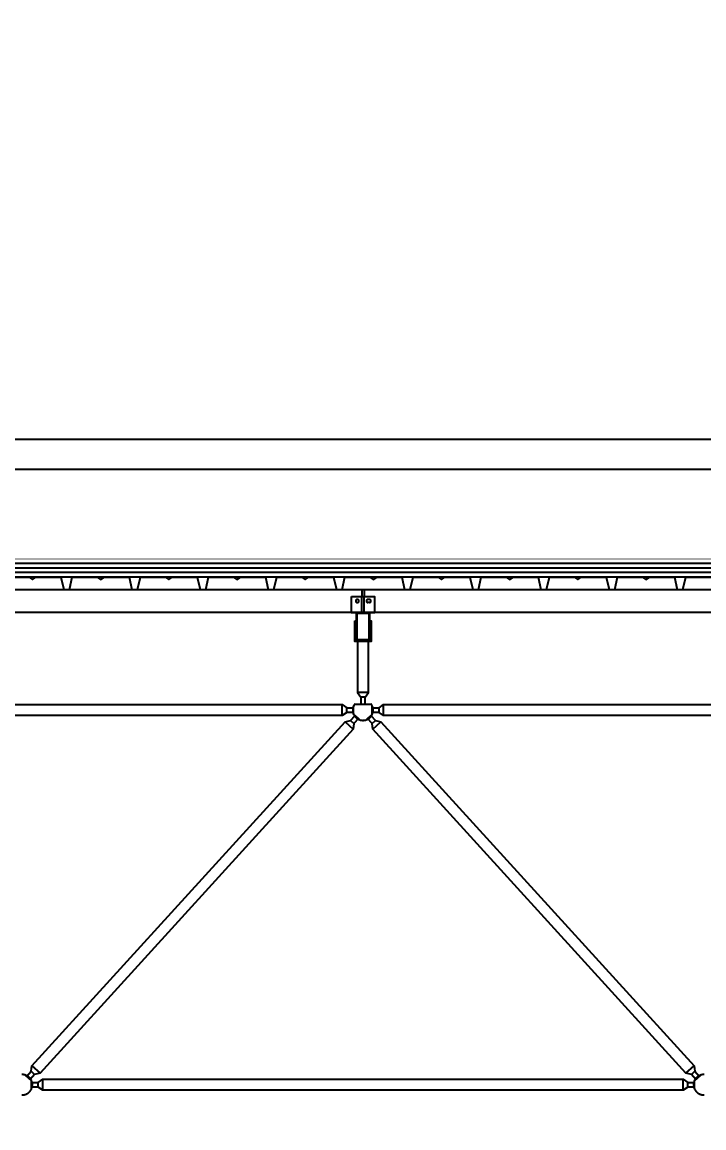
# Model space of a CAD drawing. Header units: centimetres. Extents: x 26569 to 160723, y -3143 to 14565.
# Drawn here: x 32376.7 to 32526.7, y 6252.5 to 6496 of the extents above; entities that cross this region are included whole.
import ezdxf

# ---------------------------------------------------------------- set-up
doc = ezdxf.new("R2010")
doc.units = ezdxf.units.CM
doc.header["$LTSCALE"] = 100
doc.linetypes.add('HIDDEN', pattern=[9.525, 6.35, -3.175])
for name, color, linetype in [('A-ANNO-DIMS', 187, 'Continuous'), ('A-ELEV-02', 253, 'Continuous'), ('A-ELEV-04', 250, 'Continuous'), ('A-WALL-INSL', 249, 'Continuous'), ('A-WALL-SNWPNL', 200, 'Continuous'), ('S-STEL', 3, 'Continuous')]:
    doc.layers.add(name, color=color, linetype=linetype)
doc.styles.add('Fields_100', font='act_simplex.shx', dxfattribs={"width": 0.8, "height": 20})
doc.linetypes.add('BATTING', pattern='A,0.00254,-2.54,[134,ltypeshp.shx,S=2.54,R=0,X=-2.54,Y=0],-5.08,[134,ltypeshp.shx,S=2.54,R=180,X=2.54,Y=0],-2.54', length=10.16254)
doc.dimstyles.new('FIELDS_100', dxfattribs={"dimscale": 0, "dimtxt": 20, "dimasz": 5, "dimexe": 5, "dimexo": 5, "dimgap": 5, "dimtad": 0, "dimdec": 0, "dimzin": 0, "dimdsep": 46, "dimtxsty": 'Fields_100', "dimblk": 'DOT', "dimcen": 0.09, "dimclrt": 50, "dimadec": 0, "dimazin": 0, "dimtfac": 1, "dimtdec": 0, "dimtix": 1, "dimtofl": 0, "dimtmove": 1, "dimatfit": 3, "dimfxl": 5, "dimfxlon": 1, "dimtolj": 1, "dimtzin": 0, "dimarcsym": 0})

# ---------------------------------------------------------------- blocks, each defined once
blk = doc.blocks.new('_Dot')
at = {"color": 0, "linetype": 'ByBlock', "lineweight": -2}
blk.add_line((-0.5, 0), (-1, 0), dxfattribs=at)
at = {"color": 0, "linetype": 'ByBlock', "const_width": 0.5}
blk.add_lwpolyline([(-0.25, 0, 1), (0.25, 0, 1)], format="xyb", close=True, dxfattribs=at)
blk = doc.blocks.new('*D690')
at = {"layer": 'A-ANNO-DIMS', "color": 0, "lineweight": -2, "transparency": 16777216}
for p, q in [((32226.73, 6649.56), (32226.73, 6659.56)), ((33126.73, 6649.56), (33126.73, 6659.56)), ((32231.73, 6654.56), (32645.07, 6654.56)), ((33121.73, 6654.56), (32708.4, 6654.56))]:
    blk.add_line(p, q, dxfattribs=at)
at = {"layer": 'DEFPOINTS', "color": 0, "transparency": 16777216}
for p in [(33126.73, 6654.56), (32226.73, 6232.06), (33126.73, 6232.06)]:
    blk.add_point(p, dxfattribs=at)
at = {"layer": 'A-ANNO-DIMS', "color": 0, "lineweight": -2, "transparency": 16777216, "xscale": 5, "yscale": 5, "zscale": 5, "rotation": 180}
blk.add_blockref('_Dot', (32226.73, 6654.56), dxfattribs=at)
at = {"layer": 'A-ANNO-DIMS', "color": 0, "lineweight": -2, "transparency": 16777216, "xscale": 5, "yscale": 5, "zscale": 5}
blk.add_blockref('_Dot', (33126.73, 6654.56), dxfattribs=at)
at = {"layer": 'A-ANNO-DIMS', "color": 50, "transparency": 16777216, "insert": (32676.73, 6654.56), "char_height": 20, "attachment_point": 5, "style": 'Fields_100'}
blk.add_mtext('\\A1;1800', dxfattribs=at)

msp = doc.modelspace()

# ---------------------------------------------------------------- linework, layer by layer
at = {"layer": 'A-ELEV-02'}
for points in [[(32200.48, 6371.06), (36699.23, 6371.06)], [(32451.48, 6371.06), (32451.48, 6369.56)], [(32451.98, 6371.06), (32451.98, 6369.56)], [(32452.83, 6368.91), (32452.83, 6368.91), (32452.82, 6368.91), (32452.81, 6368.91), (32452.8, 6368.91), (32452.79, 6368.91), (32452.79, 6368.91), (32452.78, 6368.91), (32452.77, 6368.91), (32452.76, 6368.9), (32452.75, 6368.9), (32452.75, 6368.9), (32452.74, 6368.9), (32452.73, 6368.9), (32452.72, 6368.89), (32452.71, 6368.89), (32452.71, 6368.89), (32452.7, 6368.88), (32452.69, 6368.88), (32452.68, 6368.88), (32452.67, 6368.87), (32452.67, 6368.87), (32452.66, 6368.86), (32452.65, 6368.86), (32452.64, 6368.86), (32452.64, 6368.85), (32452.63, 6368.84), (32452.62, 6368.84), (32452.61, 6368.83), (32452.61, 6368.83), (32452.6, 6368.82), (32452.59, 6368.82), (32452.59, 6368.81), (32452.58, 6368.8), (32452.57, 6368.8), (32452.57, 6368.79), (32452.56, 6368.78), (32452.56, 6368.78), (32452.55, 6368.77), (32452.55, 6368.76), (32452.54, 6368.75), (32452.54, 6368.75), (32452.53, 6368.74), (32452.53, 6368.73), (32452.52, 6368.72), (32452.52, 6368.72), (32452.52, 6368.71), (32452.51, 6368.7), (32452.51, 6368.69), (32452.51, 6368.68), (32452.5, 6368.67), (32452.5, 6368.67), (32452.5, 6368.66), (32452.5, 6368.65), (32452.49, 6368.64), (32452.49, 6368.63), (32452.49, 6368.63), (32452.49, 6368.62), (32452.49, 6368.61), (32452.49, 6368.6), (32452.49, 6368.59), (32452.49, 6368.59), (32452.48, 6368.58), (32452.48, 6368.57), (32452.48, 6368.56), (32452.48, 6368.55), (32452.48, 6368.55), (32452.49, 6368.54), (32452.49, 6368.53), (32452.49, 6368.52), (32452.49, 6368.51), (32452.49, 6368.51), (32452.49, 6368.5), (32452.49, 6368.49), (32452.49, 6368.48), (32452.5, 6368.47), (32452.5, 6368.47), (32452.5, 6368.46), (32452.5, 6368.45), (32452.51, 6368.44), (32452.51, 6368.43), (32452.51, 6368.43), (32452.52, 6368.42), (32452.52, 6368.41), (32452.52, 6368.4), (32452.53, 6368.39), (32452.53, 6368.39), (32452.54, 6368.38), (32452.54, 6368.37), (32452.55, 6368.36), (32452.55, 6368.36), (32452.56, 6368.35), (32452.56, 6368.34), (32452.57, 6368.33), (32452.57, 6368.33), (32452.58, 6368.32), (32452.59, 6368.31), (32452.59, 6368.31), (32452.6, 6368.3), (32452.61, 6368.3), (32452.61, 6368.29), (32452.62, 6368.28), (32452.63, 6368.28), (32452.64, 6368.27), (32452.64, 6368.27), (32452.65, 6368.26), (32452.66, 6368.26), (32452.67, 6368.26), (32452.67, 6368.25), (32452.68, 6368.25), (32452.69, 6368.24), (32452.7, 6368.24), (32452.71, 6368.24), (32452.71, 6368.23), (32452.72, 6368.23), (32452.73, 6368.23), (32452.74, 6368.23), (32452.75, 6368.22), (32452.75, 6368.22), (32452.76, 6368.22), (32452.77, 6368.22), (32452.78, 6368.22), (32452.79, 6368.22), (32452.79, 6368.21), (32452.8, 6368.21), (32452.81, 6368.21), (32452.82, 6368.21), (32452.83, 6368.21), (32452.83, 6368.21)], [(32453.13, 6368.91), (32452.83, 6368.91)], [(32453.13, 6368.21), (32452.83, 6368.21)], [(32453.13, 6368.21), (32453.14, 6368.21), (32453.15, 6368.21), (32453.16, 6368.21), (32453.17, 6368.21), (32453.17, 6368.21), (32453.18, 6368.22), (32453.19, 6368.22), (32453.2, 6368.22), (32453.21, 6368.22), (32453.21, 6368.22), (32453.22, 6368.22), (32453.23, 6368.23), (32453.24, 6368.23), (32453.25, 6368.23), (32453.26, 6368.23), (32453.26, 6368.24), (32453.27, 6368.24), (32453.28, 6368.24), (32453.29, 6368.25), (32453.3, 6368.25), (32453.3, 6368.26), (32453.31, 6368.26), (32453.32, 6368.26), (32453.33, 6368.27), (32453.33, 6368.27), (32453.34, 6368.28), (32453.35, 6368.28), (32453.35, 6368.29), (32453.36, 6368.3), (32453.37, 6368.3), (32453.38, 6368.31), (32453.38, 6368.31), (32453.39, 6368.32), (32453.39, 6368.33), (32453.4, 6368.33), (32453.41, 6368.34), (32453.41, 6368.35), (32453.42, 6368.36), (32453.42, 6368.36), (32453.43, 6368.37), (32453.43, 6368.38), (32453.44, 6368.39), (32453.44, 6368.39), (32453.45, 6368.4), (32453.45, 6368.41), (32453.45, 6368.42), (32453.46, 6368.43), (32453.46, 6368.43), (32453.46, 6368.44), (32453.47, 6368.45), (32453.47, 6368.46), (32453.47, 6368.47), (32453.47, 6368.47), (32453.48, 6368.48), (32453.48, 6368.49), (32453.48, 6368.5), (32453.48, 6368.51), (32453.48, 6368.51), (32453.48, 6368.52), (32453.48, 6368.53), (32453.48, 6368.54), (32453.48, 6368.55), (32453.48, 6368.55), (32453.48, 6368.56), (32453.48, 6368.57), (32453.48, 6368.58), (32453.48, 6368.59), (32453.48, 6368.59), (32453.48, 6368.6), (32453.48, 6368.61), (32453.48, 6368.62), (32453.48, 6368.63), (32453.48, 6368.63), (32453.48, 6368.64), (32453.47, 6368.65), (32453.47, 6368.66), (32453.47, 6368.67), (32453.47, 6368.67), (32453.46, 6368.68), (32453.46, 6368.69), (32453.46, 6368.7), (32453.45, 6368.71), (32453.45, 6368.72), (32453.45, 6368.72), (32453.44, 6368.73), (32453.44, 6368.74), (32453.43, 6368.75), (32453.43, 6368.75), (32453.42, 6368.76), (32453.42, 6368.77), (32453.41, 6368.78), (32453.41, 6368.78), (32453.4, 6368.79), (32453.39, 6368.8), (32453.39, 6368.8), (32453.38, 6368.81), (32453.38, 6368.82), (32453.37, 6368.82), (32453.36, 6368.83), (32453.35, 6368.83), (32453.35, 6368.84), (32453.34, 6368.84), (32453.33, 6368.85), (32453.33, 6368.86), (32453.32, 6368.86), (32453.31, 6368.86), (32453.3, 6368.87), (32453.3, 6368.87), (32453.29, 6368.88), (32453.28, 6368.88), (32453.27, 6368.88), (32453.26, 6368.89), (32453.26, 6368.89), (32453.25, 6368.89), (32453.24, 6368.9), (32453.23, 6368.9), (32453.22, 6368.9), (32453.21, 6368.9), (32453.21, 6368.9), (32453.2, 6368.91), (32453.19, 6368.91), (32453.18, 6368.91), (32453.17, 6368.91), (32453.17, 6368.91), (32453.16, 6368.91), (32453.15, 6368.91), (32453.14, 6368.91), (32453.13, 6368.91)], [(32200.48, 6366.06), (36699.23, 6366.06)], [(32449.23, 6366.06), (32454.23, 6366.06)], [(32449.93, 6363.26), (32450.18, 6363.26)], [(32453.28, 6363.26), (32453.53, 6363.26)], [(32449.93, 6362.56), (32450.18, 6362.56)], [(32453.28, 6362.56), (32453.53, 6362.56)], [(32450.53, 6359.66), (32450.53, 6348.36), (32451.23, 6347.36), (32451.23, 6345.86)], [(32452.23, 6345.86), (32452.23, 6347.36), (32452.94, 6348.36), (32452.94, 6359.66)], [(32452.94, 6348.36), (32450.53, 6348.36)], [(32452.23, 6347.36), (32451.23, 6347.36)], [(32303.78, 6345.01), (32305.28, 6345.01), (32306.28, 6345.72), (32447.18, 6345.72), (32448.18, 6345.01), (32449.68, 6345.01)], [(32449.68, 6344.01), (32448.18, 6344.01), (32447.18, 6343.3), (32306.28, 6343.3), (32305.28, 6344.01), (32303.78, 6344.01)], [(32447.18, 6343.3), (32447.18, 6345.72)], [(32448.18, 6344.01), (32448.18, 6345.01)], [(32449.93, 6345.86), (32449.89, 6345.8), (32449.85, 6345.74), (32449.81, 6345.68), (32449.77, 6345.61), (32449.73, 6345.54), (32449.7, 6345.47), (32449.67, 6345.4), (32449.64, 6345.33), (32449.61, 6345.26), (32449.6, 6345.22), (32449.59, 6345.18), (32449.57, 6345.14), (32449.56, 6345.11), (32449.55, 6345.07), (32449.54, 6345.03), (32449.54, 6344.99), (32449.53, 6344.95), (32449.52, 6344.91), (32449.51, 6344.87), (32449.51, 6344.83), (32449.5, 6344.79), (32449.5, 6344.75), (32449.49, 6344.71), (32449.49, 6344.67), (32449.49, 6344.63), (32449.49, 6344.59), (32449.48, 6344.55), (32449.48, 6344.52), (32449.48, 6344.48), (32449.49, 6344.44), (32449.49, 6344.4), (32449.49, 6344.36), (32449.49, 6344.32), (32449.5, 6344.28), (32449.5, 6344.24), (32449.51, 6344.2), (32449.51, 6344.16), (32449.53, 6344.08), (32449.54, 6344.01), (32449.56, 6343.93), (32449.58, 6343.86), (32449.61, 6343.78), (32449.63, 6343.71), (32449.66, 6343.64), (32449.69, 6343.57), (32449.72, 6343.51), (32449.76, 6343.44), (32449.79, 6343.37), (32449.83, 6343.31), (32449.87, 6343.25), (32449.92, 6343.18), (32449.96, 6343.12), (32450.01, 6343.06), (32450.07, 6343), (32450.12, 6342.95), (32450.15, 6342.92), (32450.17, 6342.89), (32450.2, 6342.86), (32450.23, 6342.84), (32450.26, 6342.81), (32450.29, 6342.78), (32450.32, 6342.76), (32450.35, 6342.73), (32450.39, 6342.71), (32450.42, 6342.69), (32450.45, 6342.66), (32450.48, 6342.64), (32450.52, 6342.62), (32450.55, 6342.6), (32450.59, 6342.58), (32450.62, 6342.56), (32450.65, 6342.54), (32450.69, 6342.52), (32450.73, 6342.5), (32450.76, 6342.48), (32450.8, 6342.47), (32450.83, 6342.45), (32450.87, 6342.43), (32450.91, 6342.42), (32450.94, 6342.41), (32450.98, 6342.39), (32451.02, 6342.38), (32451.06, 6342.37), (32451.13, 6342.34), (32451.21, 6342.33), (32451.28, 6342.31), (32451.36, 6342.29), (32451.43, 6342.28), (32451.51, 6342.27), (32451.59, 6342.27), (32451.66, 6342.26), (32451.73, 6342.26), (32451.81, 6342.26), (32451.88, 6342.27), (32451.96, 6342.27), (32452.03, 6342.28), (32452.11, 6342.29), (32452.19, 6342.31), (32452.26, 6342.33), (32452.34, 6342.34), (32452.41, 6342.37), (32452.45, 6342.38), (32452.49, 6342.39), (32452.52, 6342.41), (32452.56, 6342.42), (32452.6, 6342.43), (32452.63, 6342.45), (32452.67, 6342.47), (32452.71, 6342.48), (32452.74, 6342.5), (32452.78, 6342.52), (32452.81, 6342.54), (32452.85, 6342.56), (32452.88, 6342.58), (32452.92, 6342.6), (32452.95, 6342.62), (32452.98, 6342.64), (32453.02, 6342.66), (32453.05, 6342.69), (32453.08, 6342.71), (32453.11, 6342.73), (32453.15, 6342.76), (32453.18, 6342.78), (32453.21, 6342.81), (32453.24, 6342.84), (32453.27, 6342.86), (32453.29, 6342.89), (32453.32, 6342.92), (32453.35, 6342.95), (32453.4, 6343), (32453.45, 6343.06), (32453.5, 6343.12), (32453.55, 6343.18), (32453.59, 6343.25), (32453.64, 6343.31), (32453.68, 6343.37), (32453.71, 6343.44), (32453.75, 6343.51), (32453.78, 6343.57), (32453.81, 6343.64), (32453.84, 6343.71), (32453.86, 6343.78), (32453.89, 6343.86), (32453.91, 6343.93), (32453.93, 6344.01), (32453.94, 6344.08), (32453.96, 6344.16), (32453.96, 6344.2), (32453.97, 6344.24), (32453.97, 6344.28), (32453.98, 6344.32), (32453.98, 6344.36), (32453.98, 6344.4), (32453.98, 6344.44), (32453.98, 6344.48), (32453.98, 6344.52), (32453.98, 6344.55), (32453.98, 6344.59), (32453.98, 6344.63), (32453.98, 6344.67), (32453.98, 6344.71), (32453.97, 6344.75), (32453.97, 6344.79), (32453.96, 6344.83), (32453.96, 6344.87), (32453.95, 6344.91), (32453.94, 6344.95), (32453.93, 6344.99), (32453.92, 6345.03), (32453.91, 6345.07), (32453.9, 6345.11), (32453.89, 6345.14), (32453.88, 6345.18), (32453.87, 6345.22), (32453.86, 6345.26), (32453.83, 6345.33), (32453.8, 6345.4), (32453.77, 6345.47), (32453.73, 6345.54), (32453.7, 6345.61), (32453.66, 6345.68), (32453.62, 6345.74), (32453.58, 6345.8), (32453.53, 6345.86)], [(32449.68, 6343.58), (32449.68, 6345.44)], [(32449.93, 6345.86), (32453.53, 6345.86)], [(32453.78, 6345.01), (32455.28, 6345.01), (32456.28, 6345.72), (32597.18, 6345.72), (32598.18, 6345.01), (32599.68, 6345.01)], [(32453.78, 6343.58), (32453.78, 6345.44)], [(32599.68, 6344.01), (32598.18, 6344.01), (32597.18, 6343.3), (32456.28, 6343.3), (32455.28, 6344.01), (32453.78, 6344.01)], [(32455.28, 6344.01), (32455.28, 6345.01)], [(32456.28, 6343.3), (32456.28, 6345.72)], [(32447.78, 6341.96), (32449.57, 6340.33)], [(32448.98, 6342.22), (32449.72, 6341.55)], [(32449.67, 6343.62), (32451.04, 6342.37)], [(32452.43, 6342.37), (32453.8, 6343.62)], [(32453.75, 6341.55), (32454.49, 6342.22)], [(32453.9, 6340.33), (32455.69, 6341.96)], [(32378.9, 6266.19), (32380.69, 6264.57)], [(32522.78, 6264.57), (32524.57, 6266.19)], [(32376.68, 6259.76), (32376.73, 6259.76), (32376.78, 6259.76), (32376.83, 6259.76), (32376.89, 6259.77), (32376.94, 6259.77), (32376.99, 6259.78), (32377.04, 6259.78), (32377.09, 6259.79), (32377.14, 6259.8), (32377.2, 6259.81), (32377.25, 6259.82), (32377.3, 6259.83), (32377.35, 6259.85), (32377.41, 6259.86), (32377.46, 6259.88), (32377.51, 6259.9), (32377.56, 6259.92), (32377.61, 6259.94), (32377.67, 6259.96), (32377.72, 6259.99), (32377.77, 6260.01), (32377.82, 6260.04), (32377.87, 6260.07), (32377.92, 6260.1), (32377.97, 6260.13), (32378.01, 6260.16), (32378.06, 6260.19), (32378.11, 6260.23), (32378.15, 6260.27), (32378.2, 6260.3), (32378.24, 6260.34), (32378.28, 6260.38), (32378.33, 6260.42), (32378.37, 6260.46), (32378.41, 6260.51), (32378.44, 6260.55), (32378.48, 6260.59), (32378.52, 6260.64), (32378.55, 6260.69), (32378.59, 6260.73), (32378.62, 6260.78), (32378.65, 6260.83), (32378.68, 6260.88), (32378.71, 6260.93), (32378.73, 6260.98), (32378.76, 6261.03), (32378.78, 6261.08), (32378.81, 6261.13), (32378.83, 6261.18), (32378.85, 6261.24), (32378.86, 6261.29), (32378.88, 6261.34), (32378.9, 6261.39), (32378.91, 6261.45), (32378.92, 6261.5), (32378.94, 6261.55), (32378.95, 6261.6), (32378.96, 6261.66), (32378.96, 6261.71), (32378.97, 6261.76), (32378.98, 6261.81), (32378.98, 6261.86), (32378.98, 6261.91), (32378.98, 6261.96), (32378.98, 6262.01), (32378.98, 6262.06), (32378.98, 6262.11), (32378.98, 6262.16), (32378.98, 6262.21), (32378.97, 6262.27), (32378.96, 6262.32), (32378.96, 6262.37), (32378.95, 6262.42), (32378.94, 6262.47), (32378.92, 6262.53), (32378.91, 6262.58), (32378.9, 6262.63), (32378.88, 6262.68), (32378.86, 6262.74), (32378.85, 6262.79), (32378.83, 6262.84), (32378.81, 6262.89), (32378.78, 6262.94), (32378.76, 6262.99), (32378.73, 6263.05), (32378.71, 6263.1), (32378.68, 6263.15), (32378.65, 6263.19), (32378.62, 6263.24), (32378.59, 6263.29), (32378.55, 6263.34), (32378.52, 6263.38), (32378.48, 6263.43), (32378.44, 6263.48), (32378.41, 6263.52), (32378.37, 6263.56), (32378.33, 6263.6), (32378.28, 6263.64), (32378.24, 6263.68), (32378.2, 6263.72), (32378.15, 6263.76), (32378.11, 6263.8), (32378.06, 6263.83), (32378.01, 6263.86), (32377.97, 6263.9), (32377.92, 6263.93), (32377.87, 6263.96), (32377.82, 6263.98), (32377.77, 6264.01), (32377.72, 6264.04), (32377.67, 6264.06), (32377.61, 6264.08), (32377.56, 6264.1), (32377.51, 6264.12), (32377.46, 6264.14), (32377.41, 6264.16), (32377.35, 6264.18), (32377.3, 6264.19), (32377.25, 6264.2), (32377.2, 6264.21), (32377.14, 6264.22), (32377.09, 6264.23), (32377.04, 6264.24), (32376.99, 6264.25), (32376.94, 6264.25), (32376.89, 6264.26), (32376.83, 6264.26), (32376.78, 6264.26), (32376.73, 6264.26), (32376.68, 6264.26)], [(32377.43, 6264.15), (32378.8, 6262.91)], [(32378.75, 6264.98), (32379.49, 6264.3)], [(32523.98, 6264.3), (32524.72, 6264.98)], [(32526.78, 6264.26), (32526.73, 6264.26), (32526.68, 6264.26), (32526.63, 6264.26), (32526.58, 6264.26), (32526.53, 6264.25), (32526.48, 6264.25), (32526.43, 6264.24), (32526.38, 6264.23), (32526.32, 6264.22), (32526.27, 6264.21), (32526.22, 6264.2), (32526.17, 6264.19), (32526.12, 6264.18), (32526.06, 6264.16), (32526.01, 6264.14), (32525.96, 6264.12), (32525.91, 6264.1), (32525.85, 6264.08), (32525.8, 6264.06), (32525.75, 6264.04), (32525.7, 6264.01), (32525.65, 6263.98), (32525.6, 6263.96), (32525.55, 6263.93), (32525.5, 6263.9), (32525.46, 6263.86), (32525.41, 6263.83), (32525.36, 6263.8), (32525.32, 6263.76), (32525.27, 6263.72), (32525.23, 6263.68), (32525.19, 6263.64), (32525.14, 6263.6), (32525.1, 6263.56), (32525.06, 6263.52), (32525.02, 6263.48), (32524.99, 6263.43), (32524.95, 6263.38), (32524.92, 6263.34), (32524.88, 6263.29), (32524.85, 6263.24), (32524.82, 6263.19), (32524.79, 6263.15), (32524.76, 6263.1), (32524.74, 6263.05), (32524.71, 6262.99), (32524.69, 6262.94), (32524.66, 6262.89), (32524.64, 6262.84), (32524.62, 6262.79), (32524.6, 6262.74), (32524.59, 6262.68), (32524.57, 6262.63), (32524.56, 6262.58), (32524.54, 6262.53), (32524.53, 6262.47), (32524.52, 6262.42), (32524.51, 6262.37), (32524.51, 6262.32), (32524.5, 6262.27), (32524.49, 6262.21), (32524.49, 6262.16), (32524.49, 6262.11), (32524.48, 6262.06), (32524.48, 6262.01), (32524.48, 6261.96), (32524.49, 6261.91), (32524.49, 6261.86), (32524.49, 6261.81), (32524.5, 6261.76), (32524.51, 6261.71), (32524.51, 6261.66), (32524.52, 6261.6), (32524.53, 6261.55), (32524.54, 6261.5), (32524.56, 6261.45), (32524.57, 6261.39), (32524.59, 6261.34), (32524.6, 6261.29), (32524.62, 6261.24), (32524.64, 6261.18), (32524.66, 6261.13), (32524.69, 6261.08), (32524.71, 6261.03), (32524.74, 6260.98), (32524.76, 6260.93), (32524.79, 6260.88), (32524.82, 6260.83), (32524.85, 6260.78), (32524.88, 6260.73), (32524.92, 6260.69), (32524.95, 6260.64), (32524.99, 6260.59), (32525.02, 6260.55), (32525.06, 6260.51), (32525.1, 6260.46), (32525.14, 6260.42), (32525.19, 6260.38), (32525.23, 6260.34), (32525.27, 6260.3), (32525.32, 6260.27), (32525.36, 6260.23), (32525.41, 6260.19), (32525.46, 6260.16), (32525.5, 6260.13), (32525.55, 6260.1), (32525.6, 6260.07), (32525.65, 6260.04), (32525.7, 6260.01), (32525.75, 6259.99), (32525.8, 6259.96), (32525.85, 6259.94), (32525.91, 6259.92), (32525.96, 6259.9), (32526.01, 6259.88), (32526.06, 6259.86), (32526.12, 6259.85), (32526.17, 6259.83), (32526.22, 6259.82), (32526.27, 6259.81), (32526.32, 6259.8), (32526.38, 6259.79), (32526.43, 6259.78), (32526.48, 6259.78), (32526.53, 6259.77), (32526.58, 6259.77), (32526.63, 6259.76), (32526.68, 6259.76), (32526.73, 6259.76), (32526.78, 6259.76)], [(32524.67, 6262.91), (32526.04, 6264.15)], [(32378.78, 6262.51), (32380.28, 6262.51), (32381.28, 6263.22), (32522.18, 6263.22), (32523.18, 6262.51), (32524.68, 6262.51)], [(32378.78, 6261.08), (32378.78, 6262.94)], [(32524.68, 6261.51), (32523.18, 6261.51), (32522.18, 6260.8), (32381.28, 6260.8), (32380.28, 6261.51), (32378.78, 6261.51)], [(32380.28, 6261.51), (32380.28, 6262.51)], [(32381.28, 6260.8), (32381.28, 6263.22)], [(32522.18, 6260.8), (32522.18, 6263.22)], [(32523.18, 6261.51), (32523.18, 6262.51)], [(32524.68, 6261.08), (32524.68, 6262.94)]]:
    msp.add_lwpolyline(points, dxfattribs=at)
for points in [[(32449.23, 6369.56), (32454.23, 6369.56), (32454.23, 6365.91), (32449.23, 6365.91)], [(32450.83, 6368.56), (32450.83, 6368.57), (32450.83, 6368.58), (32450.83, 6368.59), (32450.83, 6368.59), (32450.83, 6368.6), (32450.83, 6368.61), (32450.83, 6368.62), (32450.83, 6368.63), (32450.83, 6368.63), (32450.83, 6368.64), (32450.82, 6368.65), (32450.82, 6368.66), (32450.82, 6368.67), (32450.82, 6368.67), (32450.81, 6368.68), (32450.81, 6368.69), (32450.81, 6368.7), (32450.8, 6368.71), (32450.8, 6368.72), (32450.8, 6368.72), (32450.79, 6368.73), (32450.79, 6368.74), (32450.78, 6368.75), (32450.78, 6368.75), (32450.77, 6368.76), (32450.77, 6368.77), (32450.76, 6368.78), (32450.76, 6368.78), (32450.75, 6368.79), (32450.74, 6368.8), (32450.74, 6368.8), (32450.73, 6368.81), (32450.73, 6368.82), (32450.72, 6368.82), (32450.71, 6368.83), (32450.7, 6368.83), (32450.7, 6368.84), (32450.69, 6368.84), (32450.68, 6368.85), (32450.68, 6368.86), (32450.67, 6368.86), (32450.66, 6368.86), (32450.65, 6368.87), (32450.65, 6368.87), (32450.64, 6368.88), (32450.63, 6368.88), (32450.62, 6368.88), (32450.61, 6368.89), (32450.61, 6368.89), (32450.6, 6368.89), (32450.59, 6368.9), (32450.58, 6368.9), (32450.57, 6368.9), (32450.56, 6368.9), (32450.56, 6368.9), (32450.55, 6368.91), (32450.54, 6368.91), (32450.53, 6368.91), (32450.52, 6368.91), (32450.52, 6368.91), (32450.51, 6368.91), (32450.5, 6368.91), (32450.49, 6368.91), (32450.48, 6368.91), (32450.48, 6368.91), (32450.47, 6368.91), (32450.46, 6368.91), (32450.45, 6368.91), (32450.44, 6368.91), (32450.44, 6368.91), (32450.43, 6368.91), (32450.42, 6368.91), (32450.41, 6368.9), (32450.4, 6368.9), (32450.4, 6368.9), (32450.39, 6368.9), (32450.38, 6368.9), (32450.37, 6368.89), (32450.36, 6368.89), (32450.36, 6368.89), (32450.35, 6368.88), (32450.34, 6368.88), (32450.33, 6368.88), (32450.32, 6368.87), (32450.32, 6368.87), (32450.31, 6368.86), (32450.3, 6368.86), (32450.29, 6368.86), (32450.29, 6368.85), (32450.28, 6368.84), (32450.27, 6368.84), (32450.26, 6368.83), (32450.26, 6368.83), (32450.25, 6368.82), (32450.24, 6368.82), (32450.24, 6368.81), (32450.23, 6368.8), (32450.22, 6368.8), (32450.22, 6368.79), (32450.21, 6368.78), (32450.21, 6368.78), (32450.2, 6368.77), (32450.2, 6368.76), (32450.19, 6368.75), (32450.19, 6368.75), (32450.18, 6368.74), (32450.18, 6368.73), (32450.17, 6368.72), (32450.17, 6368.72), (32450.17, 6368.71), (32450.16, 6368.7), (32450.16, 6368.69), (32450.16, 6368.68), (32450.15, 6368.67), (32450.15, 6368.67), (32450.15, 6368.66), (32450.15, 6368.65), (32450.14, 6368.64), (32450.14, 6368.63), (32450.14, 6368.63), (32450.14, 6368.62), (32450.14, 6368.61), (32450.14, 6368.6), (32450.14, 6368.59), (32450.14, 6368.59), (32450.13, 6368.58), (32450.13, 6368.57), (32450.13, 6368.56), (32450.13, 6368.55), (32450.13, 6368.55), (32450.14, 6368.54), (32450.14, 6368.53), (32450.14, 6368.52), (32450.14, 6368.51), (32450.14, 6368.51), (32450.14, 6368.5), (32450.14, 6368.49), (32450.14, 6368.48), (32450.15, 6368.47), (32450.15, 6368.47), (32450.15, 6368.46), (32450.15, 6368.45), (32450.16, 6368.44), (32450.16, 6368.43), (32450.16, 6368.43), (32450.17, 6368.42), (32450.17, 6368.41), (32450.17, 6368.4), (32450.18, 6368.39), (32450.18, 6368.39), (32450.19, 6368.38), (32450.19, 6368.37), (32450.2, 6368.36), (32450.2, 6368.36), (32450.21, 6368.35), (32450.21, 6368.34), (32450.22, 6368.33), (32450.22, 6368.33), (32450.23, 6368.32), (32450.24, 6368.31), (32450.24, 6368.31), (32450.25, 6368.3), (32450.26, 6368.3), (32450.26, 6368.29), (32450.27, 6368.28), (32450.28, 6368.28), (32450.29, 6368.27), (32450.29, 6368.27), (32450.3, 6368.26), (32450.31, 6368.26), (32450.32, 6368.26), (32450.32, 6368.25), (32450.33, 6368.25), (32450.34, 6368.24), (32450.35, 6368.24), (32450.36, 6368.24), (32450.36, 6368.23), (32450.37, 6368.23), (32450.38, 6368.23), (32450.39, 6368.23), (32450.4, 6368.22), (32450.4, 6368.22), (32450.41, 6368.22), (32450.42, 6368.22), (32450.43, 6368.22), (32450.44, 6368.22), (32450.44, 6368.21), (32450.45, 6368.21), (32450.46, 6368.21), (32450.47, 6368.21), (32450.48, 6368.21), (32450.48, 6368.21), (32450.49, 6368.21), (32450.5, 6368.21), (32450.51, 6368.21), (32450.52, 6368.21), (32450.52, 6368.21), (32450.53, 6368.22), (32450.54, 6368.22), (32450.55, 6368.22), (32450.56, 6368.22), (32450.56, 6368.22), (32450.57, 6368.22), (32450.58, 6368.23), (32450.59, 6368.23), (32450.6, 6368.23), (32450.61, 6368.23), (32450.61, 6368.24), (32450.62, 6368.24), (32450.63, 6368.24), (32450.64, 6368.25), (32450.65, 6368.25), (32450.65, 6368.26), (32450.66, 6368.26), (32450.67, 6368.26), (32450.68, 6368.27), (32450.68, 6368.27), (32450.69, 6368.28), (32450.7, 6368.28), (32450.7, 6368.29), (32450.71, 6368.3), (32450.72, 6368.3), (32450.73, 6368.31), (32450.73, 6368.31), (32450.74, 6368.32), (32450.74, 6368.33), (32450.75, 6368.33), (32450.76, 6368.34), (32450.76, 6368.35), (32450.77, 6368.36), (32450.77, 6368.36), (32450.78, 6368.37), (32450.78, 6368.38), (32450.79, 6368.39), (32450.79, 6368.39), (32450.8, 6368.4), (32450.8, 6368.41), (32450.8, 6368.42), (32450.81, 6368.43), (32450.81, 6368.43), (32450.81, 6368.44), (32450.82, 6368.45), (32450.82, 6368.46), (32450.82, 6368.47), (32450.82, 6368.47), (32450.83, 6368.48), (32450.83, 6368.49), (32450.83, 6368.5), (32450.83, 6368.51), (32450.83, 6368.51), (32450.83, 6368.52), (32450.83, 6368.53), (32450.83, 6368.54), (32450.83, 6368.55), (32450.83, 6368.55)], [(32449.93, 6364.16), (32450.18, 6364.16), (32450.18, 6359.91), (32453.28, 6359.91), (32453.28, 6364.16), (32453.53, 6364.16), (32453.53, 6359.66), (32449.93, 6359.66)], [(32377.74, 6263.87), (32378.75, 6264.98), (32378.9, 6266.19), (32447.78, 6341.96), (32448.98, 6342.22), (32449.99, 6343.33), (32450.73, 6342.66), (32449.72, 6341.55), (32449.57, 6340.33), (32380.69, 6264.57), (32379.49, 6264.3), (32378.48, 6263.19)], [(32524.99, 6263.19), (32523.98, 6264.3), (32522.78, 6264.57), (32453.9, 6340.33), (32453.75, 6341.55), (32452.74, 6342.66), (32453.48, 6343.33), (32454.49, 6342.22), (32455.69, 6341.96), (32524.57, 6266.19), (32524.72, 6264.98), (32525.73, 6263.87)]]:
    msp.add_lwpolyline(points, close=True, dxfattribs=at)
at = {"layer": 'A-ELEV-02', "linetype": 'HIDDEN', "ltscale": 0.1}
for points in [[(32451.48, 6366.06), (32451.48, 6369.56)], [(32451.98, 6366.06), (32451.98, 6369.56)]]:
    msp.add_lwpolyline(points, dxfattribs=at)
at = {"layer": 'A-ELEV-04'}
for p, q in [((41257.01, 6404.13), (31299.11, 6404.13)), ((32208.53, 6397.57), (41237.71, 6397.57))]:
    msp.add_line(p, q, dxfattribs=at)
at = {"layer": 'A-WALL-INSL', "ltscale": 0.002, "const_width": 0.1}
msp.add_lwpolyline([(41241.73, 6377.81), (32205.48, 6377.81)], dxfattribs=at)
at = {"layer": 'A-WALL-INSL', "linetype": 'BATTING', "ltscale": 0.002}
for points in [[(41241.73, 6376.81), (32205.48, 6376.81)], [(41241.73, 6374.81), (32205.48, 6374.81)]]:
    msp.add_lwpolyline(points, dxfattribs=at)
at = {"layer": 'A-WALL-INSL', "ltscale": 0.002}
for points in [[(41241.73, 6375.81), (32205.48, 6375.81)], [(41241.73, 6373.81), (32205.48, 6373.81)]]:
    msp.add_lwpolyline(points, dxfattribs=at)
at = {"layer": 'A-WALL-SNWPNL', "ltscale": 100}
for points in [[(32372.75, 6373.81), (32378.25, 6373.81), (32379, 6373.31), (32379.75, 6373.81), (32385.25, 6373.81), (32385.88, 6371.06), (32387.13, 6371.06), (32387.35, 6372.04)], [(32385.66, 6372.04), (32385.88, 6371.06), (32387.13, 6371.06), (32387.75, 6373.81), (32393.25, 6373.81), (32394, 6373.31), (32394.75, 6373.81), (32400.25, 6373.81), (32400.88, 6371.06), (32402.13, 6371.06), (32402.75, 6373.81), (32408.25, 6373.81), (32409, 6373.31), (32409.75, 6373.81), (32415.25, 6373.81), (32415.88, 6371.06), (32417.13, 6371.06), (32417.75, 6373.81), (32423.25, 6373.81), (32424, 6373.31), (32424.75, 6373.81), (32430.25, 6373.81), (32430.88, 6371.06), (32432.13, 6371.06), (32432.35, 6372.04)], [(32430.66, 6372.04), (32430.88, 6371.06), (32432.13, 6371.06), (32432.75, 6373.81), (32438.25, 6373.81), (32439, 6373.31), (32439.75, 6373.81), (32445.25, 6373.81), (32445.88, 6371.06), (32447.13, 6371.06), (32447.75, 6373.81), (32453.25, 6373.81), (32454, 6373.31), (32454.75, 6373.81), (32460.25, 6373.81), (32460.88, 6371.06), (32462.13, 6371.06), (32462.75, 6373.81), (32468.25, 6373.81), (32469, 6373.31), (32469.75, 6373.81), (32475.25, 6373.81), (32475.88, 6371.06), (32477.13, 6371.06), (32477.35, 6372.04)], [(32475.66, 6372.04), (32475.88, 6371.06), (32477.13, 6371.06), (32477.75, 6373.81), (32483.25, 6373.81), (32484, 6373.31), (32484.75, 6373.81), (32490.25, 6373.81), (32490.88, 6371.06), (32492.13, 6371.06), (32492.75, 6373.81), (32498.25, 6373.81), (32499, 6373.31), (32499.75, 6373.81), (32505.25, 6373.81), (32505.88, 6371.06), (32507.13, 6371.06), (32507.75, 6373.81), (32513.25, 6373.81), (32514, 6373.31), (32514.75, 6373.81), (32520.25, 6373.81), (32520.88, 6371.06), (32522.13, 6371.06), (32522.35, 6372.04)], [(32520.66, 6372.04), (32520.88, 6371.06), (32522.13, 6371.06), (32522.75, 6373.81), (32528.25, 6373.81)]]:
    msp.add_lwpolyline(points, dxfattribs=at)
at = {"layer": 'S-STEL'}
msp.add_lwpolyline([(32453.23, 6359.91), (32453.23, 6365.91), (32450.23, 6365.91), (32450.23, 6359.91)], dxfattribs=at)
msp.add_lwpolyline([(32453.08, 6365.76), (32450.38, 6365.76), (32450.38, 6360.06), (32453.08, 6360.06)], close=True, dxfattribs=at)

# ---------------------------------------------------------------- dimensions: what is measured, and where the dimension line sits
at = {"layer": 'A-ANNO-DIMS'}
dim = msp.add_linear_dim(base=(33126.73, 6654.56), p1=(32226.73, 6232.06), p2=(33126.73, 6232.06), dimstyle='FIELDS_100', override={"dimscale": 1, "dimlfac": 2}, dxfattribs=at)
dim.commit()
dim.dimension.update_dxf_attribs({"geometry": '*D690', "text_midpoint": (32676.73, 6654.56)})

doc.saveas('drawing.dxf')
